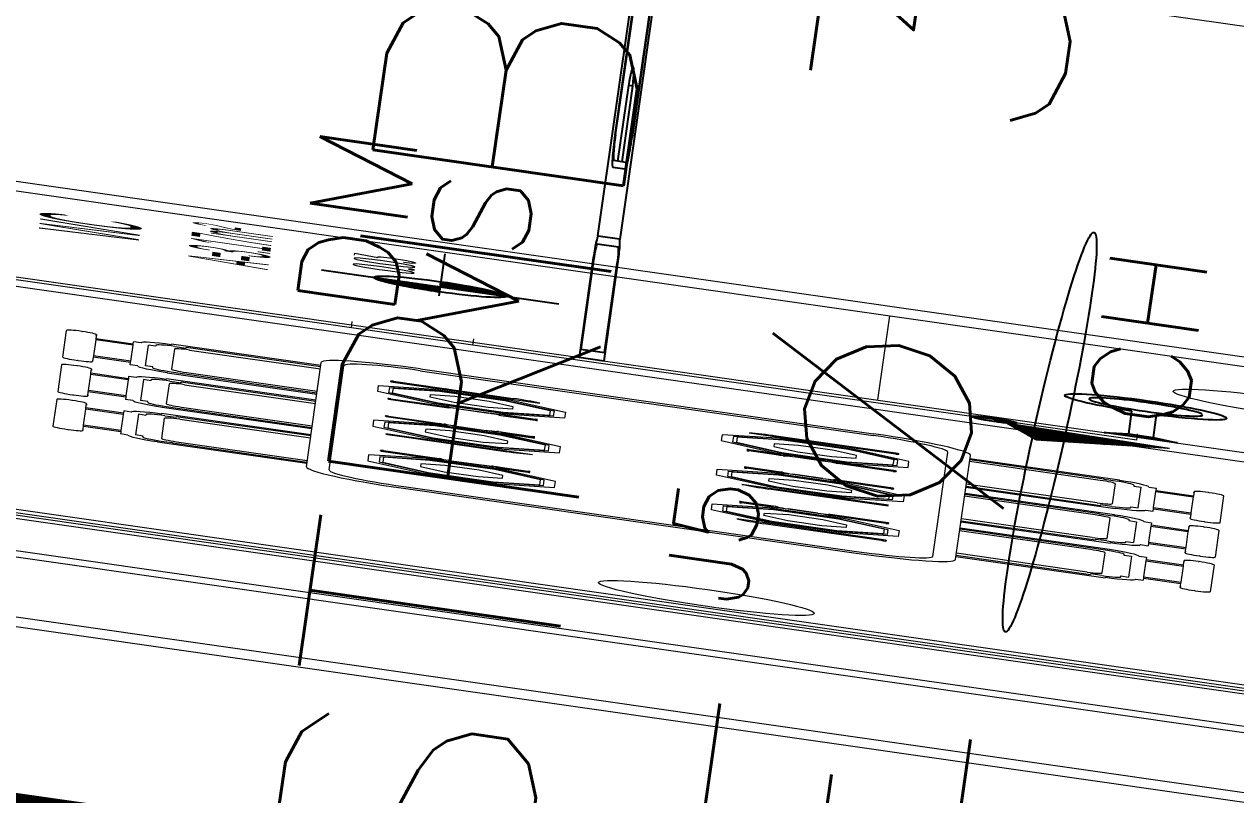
# Model space of a CAD drawing. Header units: millimetres. Extents: x -361192058 to 101130107379, y -14071650034 to 19218552450.
# Drawn here: x -125924.8 to -125836.9, y 39366.4 to 39422.3 of the extents above; entities that cross this region are included whole.
import ezdxf
from ezdxf.enums import TextEntityAlignment as Align

# ---------------------------------------------------------------- set-up
doc = ezdxf.new("R2010")
doc.units = ezdxf.units.MM
doc.header["$LTSCALE"] = 0.5
for name, color, linetype in [('02', 2, 'Continuous'), ('APBAN', 4, 'Continuous'), ('DIVERSOS', 4, 'Continuous'), ('ESQUADRIA', 3, 'Continuous'), ('HATCH', 8, 'Continuous'), ('MOBIL-I', 251, 'Continuous'), ('parede', 2, 'Continuous'), ('PISO', 8, 'Continuous'), ('TEXTO2', 3, 'Continuous'), ('TUBULAÇÃO_HIDRÁULICA', 5, 'Continuous'), ('TXT_0', 7, 'Continuous')]:
    doc.layers.add(name, color=color, linetype=linetype)
doc.styles.add('ADITIVOCAD', font='ROMANS.shx')
doc.styles.add('COTAS', font='romans.shx')
doc.styles.add('SANSSERIF', font='sas_____.pfb', dxfattribs={"height": 1})
doc.styles.get("Standard").update_dxf_attribs({"font": 'txt.shx', "height": 0.12})

# ---------------------------------------------------------------- blocks, each defined once
blk = doc.blocks.new('ADC_CHUVEIRO')
for p, q in [((0, 0.045), (0, -0.045)), ((0.03, 0.015), (0, 0.045)), ((0.395, 0.015), (0.03, 0.015)), ((0.03, -0.015), (0.03, 0.015)), ((0, -0.045), (0.03, -0.015)), ((0.03, -0.015), (0.3953, -0.015))]:
    blk.add_line(p, q)
blk.add_circle((0.494, 0.0009), 0.07)
blk.add_arc((0.494, 0.0009), 0.1, 189.1456, 171.891)
blk = doc.blocks.new('ADC_VASO_02')
blk.add_lwpolyline([(-0.175, 0.15), (-0.175, 0.6, -0.414214), (-0.125, 0.65), (0.125, 0.65, -0.414214), (0.175, 0.6), (0.175, 0.1496)], format="xyb")
for points in [[(0.1388, 0.2754, -0.414214), (0.0988, 0.2354), (-0.0948, 0.2354, -0.414214), (-0.1348, 0.2754), (-0.1348, 0.5704, -0.414214), (-0.0948, 0.6104), (0.0988, 0.6104, -0.414214), (0.1388, 0.5704)], [(0.1303, 0.2754, -0.414214), (0.0988, 0.2439), (-0.0948, 0.2439, -0.414214), (-0.1263, 0.2754), (-0.1263, 0.5704, -0.414214), (-0.0948, 0.6019), (0.0988, 0.6019, -0.414214), (0.1303, 0.5704)], [(-0.17, 0.15, 0.414214), (-0.2, 0.12), (-0.2, 0), (0.2, 0), (0.2, 0.12, 0.414214), (0.17, 0.15)], [(-0.17, 0.14, 0.414214), (-0.19, 0.12), (-0.19, 0.01), (0.19, 0.01), (0.19, 0.12, 0.414214), (0.17, 0.14)]]:
    blk.add_lwpolyline(points, format="xyb", close=True)
blk.add_lwpolyline([(0.0363, 0.2439), (0.0363, 0.3375), (-0.0344, 0.3375), (-0.0344, 0.2439)])
blk.add_arc((0.0009, 0.3215), 0.0388, 24.3951, 155.6049)
blk = doc.blocks.new('Adc_nivelpl')
h = blk.add_hatch()
h.set_pattern_fill('_U', color=256, scale=0.005, angle=45, style=0, double=1)
h.set_pattern_definition([(45, (-5.8772514, -3.5161936), (-0.003535534, 0.003535534), []), (135, (-5.8772514, -3.5161936), (-0.003535534, -0.003535534), [])])
h.paths.add_polyline_path([(0.1954, -0.0865, 0.414214), (0.0865, -0.1954), (0.1954, -0.1954)])
h.paths.add_polyline_path([(0.1954, -0.1954), (0.1954, -0.3043, 0.414214), (0.3043, -0.1954)])
for p, q in [((0.1954, 0), (0.1954, -0.3908)), ((0.8958, -0.1954), (0, -0.1954))]:
    blk.add_line(p, q)
blk.add_circle((0.1954, -0.1954), 0.1089)
at = {"flags": 8}
blk.add_attdef('NIVEL', (0.3642, -0.1501), '', height=0.1, dxfattribs=at)
blk = doc.blocks.new('Adh_hicol0')
for radius in [0.559, 0.515]:
    blk.add_circle((0, 0), radius)
blk = doc.blocks.new('Adh_BalaoAf')
for p, q in [((0, 0), (0.65, 0)), ((1.8, 0), (1.15, 0))]:
    blk.add_line(p, q)
blk.add_circle((0.9, 0), 0.25)
blk = doc.blocks.new('APROVADO QUADRA 21.2 MBVII')
at = {"layer": 'HATCH', "lineweight": 18}
h = blk.add_hatch(dxfattribs=at)
h.set_pattern_fill('LINE,_O', color=256, scale=0.001, angle=158.4888)
h.set_pattern_definition([(158.48882318, (6219.098295, 2454.9168643), (-0.001164217631, -0.002953848728), [])])
h.paths.add_polyline_path([(3988.8572, 2271.2605), (3989.0238, 2271.0978), (3989.0586, 2271.3002)])
at = {"layer": '02', "color": 8, "lineweight": 18}
blk.add_line((3990.4773, 2273.1595), (3990.4773, 2270.8095), dxfattribs=at)
at = {"layer": '02', "lineweight": 18, "const_width": 0.1}
blk.add_lwpolyline([(3980.3687, 2239.4547), (4040.0687, 2239.4547), (4040.0687, 2282.5047), (3980.3687, 2282.5047)], close=True, dxfattribs=at)
at = {"layer": 'DIVERSOS', "color": 8, "lineweight": 18}
for p, q in [((3995.8191, 2256.0095), (3995.8191, 2278.6095)), ((3985.3273, 2270.5032), (3985.3273, 2272.5032)), ((3985.4773, 2272.5032), (3985.4773, 2270.5032))]:
    blk.add_line(p, q, dxfattribs=at)
at = {"layer": 'DIVERSOS', "lineweight": 18}
blk.add_line((3989.0586, 2271.3002), (3989.0238, 2271.0978), dxfattribs=at)
blk.add_lwpolyline([(3989.0586, 2271.3002), (3988.8572, 2271.2605), (3989.0238, 2271.0978)], dxfattribs=at)
at = {"layer": 'ESQUADRIA', "color": 8, "lineweight": 18}
for p, q in [((3985.3823, 2272.5032), (3985.3823, 2270.5032)), ((3985.4223, 2272.5032), (3985.4223, 2270.5032))]:
    blk.add_line(p, q, dxfattribs=at)
at = {"layer": 'MOBIL-I', "color": 8, "lineweight": 18}
for p, q in [((3987.3099, 2272.4335), (3987.3099, 2272.4344)), ((3987.8647, 2272.4335), (3987.8647, 2272.4344)), ((3987.9506, 2272.4335), (3987.9506, 2272.4344)), ((3986.8817, 2272.416), (3986.8633, 2272.416)), ((3986.9279, 2272.3698), (3986.9279, 2272.416)), ((3986.9464, 2272.3698), (3986.9464, 2272.416)), ((3987.2044, 2272.3698), (3987.2044, 2272.416)), ((3987.2229, 2272.3698), (3987.2229, 2272.416)), ((3987.2878, 2272.416), (3987.2693, 2272.416)), ((3987.4366, 2272.416), (3987.4181, 2272.416)), ((3987.4827, 2272.3698), (3987.4827, 2272.416)), ((3987.5012, 2272.3698), (3987.5012, 2272.416)), ((3987.7593, 2272.3698), (3987.7593, 2272.416)), ((3987.7777, 2272.3698), (3987.7777, 2272.416)), ((3987.8426, 2272.416), (3987.8242, 2272.416)), ((3987.9727, 2272.416), (3987.9911, 2272.416)), ((3988.0376, 2272.3698), (3988.0376, 2272.416)), ((3988.056, 2272.3698), (3988.056, 2272.416)), ((3988.3141, 2272.3698), (3988.3141, 2272.416)), ((3988.3325, 2272.3698), (3988.3325, 2272.416)), ((3988.3787, 2272.416), (3988.3972, 2272.416)), ((3986.9279, 2272.3698), (3986.891, 2272.3698)), ((3986.891, 2272.3606), (3986.891, 2272.3698)), ((3986.9464, 2272.3698), (3986.9279, 2272.3698)), ((3987.2044, 2272.3698), (3986.9464, 2272.3698)), ((3987.2229, 2272.3698), (3987.2044, 2272.3698)), ((3987.2598, 2272.3698), (3987.2229, 2272.3698)), ((3987.2598, 2272.3606), (3987.2598, 2272.3698)), ((3987.4827, 2272.3698), (3987.4458, 2272.3698)), ((3987.4458, 2272.3606), (3987.4458, 2272.3698)), ((3987.5012, 2272.3698), (3987.4827, 2272.3698)), ((3987.7593, 2272.3698), (3987.5012, 2272.3698)), ((3987.7777, 2272.3698), (3987.7593, 2272.3698)), ((3987.8146, 2272.3698), (3987.7777, 2272.3698)), ((3987.8146, 2272.3606), (3987.8146, 2272.3698)), ((3988.0007, 2272.3698), (3988.0376, 2272.3698)), ((3988.0007, 2272.3606), (3988.0007, 2272.3698)), ((3988.0376, 2272.3698), (3988.056, 2272.3698)), ((3988.056, 2272.3698), (3988.3141, 2272.3698)), ((3988.3141, 2272.3698), (3988.3325, 2272.3698)), ((3988.3325, 2272.3698), (3988.3695, 2272.3698)), ((3988.3695, 2272.3606), (3988.3695, 2272.3698)), ((3986.8956, 2272.3421), (3986.9095, 2272.3421)), ((3987.2414, 2272.3514), (3986.9095, 2272.3514)), ((3986.9095, 2272.3421), (3986.9095, 2272.3514)), ((3987.2414, 2272.3421), (3987.2414, 2272.3514)), ((3987.2552, 2272.3421), (3987.2414, 2272.3421)), ((3987.4504, 2272.3421), (3987.4643, 2272.3421)), ((3987.7962, 2272.3514), (3987.4643, 2272.3514)), ((3987.4643, 2272.3421), (3987.4643, 2272.3514)), ((3987.7962, 2272.3421), (3987.7962, 2272.3514)), ((3987.81, 2272.3421), (3987.7962, 2272.3421)), ((3988.0053, 2272.3421), (3988.0191, 2272.3421)), ((3988.0191, 2272.3514), (3988.351, 2272.3514)), ((3988.0191, 2272.3421), (3988.0191, 2272.3514)), ((3988.351, 2272.3421), (3988.351, 2272.3514)), ((3988.3648, 2272.3421), (3988.351, 2272.3421)), ((3986.8447, 2272.1391), (3986.8447, 2272.3237)), ((3986.8541, 2272.3237), (3986.8447, 2272.3237)), ((3986.8725, 2272.3191), (3986.8725, 2272.3052)), ((3986.9141, 2272.3191), (3987.2367, 2272.3191)), ((3987.2783, 2272.3191), (3987.2783, 2272.3052)), ((3987.2967, 2272.3237), (3987.3061, 2272.3237)), ((3987.3061, 2272.1391), (3987.3061, 2272.3237)), ((3987.3995, 2272.1391), (3987.3995, 2272.3237)), ((3987.4089, 2272.3237), (3987.3995, 2272.3237)), ((3987.4274, 2272.3191), (3987.4274, 2272.3052)), ((3987.4689, 2272.3191), (3987.7916, 2272.3191)), ((3987.8331, 2272.3191), (3987.8331, 2272.3052)), ((3987.8516, 2272.3237), (3987.861, 2272.3237)), ((3987.861, 2272.1391), (3987.861, 2272.3237)), ((3987.9543, 2272.1391), (3987.9543, 2272.3237)), ((3987.9637, 2272.3237), (3987.9543, 2272.3237)), ((3987.9822, 2272.3191), (3987.9822, 2272.3052)), ((3988.3464, 2272.3191), (3988.0237, 2272.3191)), ((3988.3879, 2272.3191), (3988.3879, 2272.3052)), ((3988.4064, 2272.3237), (3988.4158, 2272.3237)), ((3988.4158, 2272.1391), (3988.4158, 2272.3237)), ((3986.8631, 2272.1391), (3986.8631, 2272.3052)), ((3986.8725, 2272.3052), (3986.8631, 2272.3052)), ((3986.8956, 2272.3006), (3986.8956, 2272.1391)), ((3987.2552, 2272.3006), (3987.2552, 2272.1391)), ((3987.2783, 2272.3052), (3987.2877, 2272.3052)), ((3987.2877, 2272.1391), (3987.2877, 2272.3052)), ((3987.418, 2272.1391), (3987.418, 2272.3052)), ((3987.4274, 2272.3052), (3987.418, 2272.3052)), ((3987.4504, 2272.3006), (3987.4504, 2272.1391)), ((3987.81, 2272.3006), (3987.81, 2272.1391)), ((3987.8331, 2272.3052), (3987.8425, 2272.3052)), ((3987.8425, 2272.1391), (3987.8425, 2272.3052)), ((3987.9728, 2272.1391), (3987.9728, 2272.3052)), ((3987.9822, 2272.3052), (3987.9728, 2272.3052)), ((3988.0053, 2272.3006), (3988.0053, 2272.1391)), ((3988.3648, 2272.3006), (3988.3648, 2272.1391)), ((3988.3879, 2272.3052), (3988.3973, 2272.3052)), ((3988.3973, 2272.1391), (3988.3973, 2272.3052)), ((3986.7945, 2272.1391), (3988.4659, 2272.1391)), ((3986.7945, 2272.1111), (3988.4659, 2272.1111)), ((3986.9278, 2272.0485), (3986.9278, 2271.9008)), ((3986.9306, 2272.0466), (3986.9306, 2271.9839)), ((3986.9315, 2272.0522), (3986.938, 2272.0522)), ((3986.9334, 2272.0494), (3986.9361, 2272.0494)), ((3986.9389, 2272.0466), (3986.9389, 2271.9839)), ((3986.9417, 2272.0485), (3986.9417, 2271.8676)), ((3987.2066, 2272.0485), (3987.2066, 2271.9797)), ((3987.2094, 2272.0485), (3987.2094, 2271.9852)), ((3987.2103, 2272.0522), (3987.2168, 2272.0522)), ((3987.2103, 2272.0494), (3987.2168, 2272.0494)), ((3987.2177, 2272.0485), (3987.2177, 2271.9852)), ((3987.2204, 2272.0485), (3987.2204, 2271.9797)), ((3987.4827, 2272.0485), (3987.4827, 2271.9008)), ((3987.4854, 2272.0466), (3987.4854, 2271.9839)), ((3987.4937, 2272.0466), (3987.4937, 2271.9839)), ((3987.4965, 2272.0485), (3987.4965, 2271.8676)), ((3987.7614, 2272.0485), (3987.7614, 2271.9797)), ((3987.7642, 2272.0485), (3987.7642, 2271.9852)), ((3987.7651, 2272.0522), (3987.7716, 2272.0522)), ((3987.7651, 2272.0494), (3987.7716, 2272.0494)), ((3987.7725, 2272.0485), (3987.7725, 2271.9852)), ((3987.7753, 2272.0485), (3987.7753, 2271.9797)), ((3988.04, 2272.0485), (3988.04, 2271.9797)), ((3988.0428, 2272.0485), (3988.0428, 2271.9852)), ((3988.0502, 2272.0522), (3988.0437, 2272.0522)), ((3988.0502, 2272.0494), (3988.0437, 2272.0494)), ((3988.0511, 2272.0485), (3988.0511, 2271.9852)), ((3988.0539, 2272.0485), (3988.0539, 2271.9797)), ((3988.3188, 2272.0485), (3988.3188, 2271.8676)), ((3988.3216, 2272.0466), (3988.3216, 2271.9839)), ((3988.3289, 2272.0522), (3988.3225, 2272.0522)), ((3988.3271, 2272.0494), (3988.3243, 2272.0494)), ((3988.3299, 2272.0466), (3988.3299, 2271.9839)), ((3988.3326, 2272.0485), (3988.3326, 2271.9008)), ((3986.6734, 2272.0179), (3986.6734, 2271.4586)), ((3986.7013, 2272.0179), (3986.7013, 2271.4586)), ((3988.5592, 2272.0179), (3988.5592, 2271.4586)), ((3988.5871, 2272.0179), (3988.5871, 2271.4586)), ((3986.9278, 2271.9783), (3986.9417, 2271.9783)), ((3986.9334, 2271.9811), (3986.9361, 2271.9811)), ((3987.2204, 2271.9797), (3987.2066, 2271.9797)), ((3987.2121, 2271.9824), (3987.2149, 2271.9824)), ((3987.4827, 2271.9783), (3987.4965, 2271.9783)), ((3987.4882, 2271.9811), (3987.491, 2271.9811)), ((3987.7753, 2271.9797), (3987.7614, 2271.9797)), ((3987.767, 2271.9824), (3987.7697, 2271.9824)), ((3988.04, 2271.9797), (3988.0539, 2271.9797)), ((3988.0483, 2271.9824), (3988.0456, 2271.9824)), ((3988.3326, 2271.9783), (3988.3188, 2271.9783)), ((3988.3271, 2271.9811), (3988.3243, 2271.9811)), ((3987.2112, 2271.9645), (3987.2112, 2271.9276)), ((3987.2158, 2271.9645), (3987.2158, 2271.9276)), ((3987.766, 2271.9645), (3987.766, 2271.9276)), ((3987.7707, 2271.9645), (3987.7707, 2271.9276)), ((3988.0446, 2271.9645), (3988.0446, 2271.9276)), ((3988.0493, 2271.9645), (3988.0493, 2271.9276)), ((3987.2043, 2271.9125), (3987.2046, 2271.8701)), ((3987.2228, 2271.9125), (3987.2224, 2271.8701)), ((3987.7591, 2271.9125), (3987.7594, 2271.8701)), ((3987.7776, 2271.9125), (3987.7772, 2271.8701)), ((3988.0377, 2271.9125), (3988.0381, 2271.8701)), ((3988.0562, 2271.9125), (3988.0559, 2271.8701)), ((3987.2071, 2271.9067), (3987.2067, 2271.8701)), ((3987.2083, 2271.9091), (3987.2083, 2271.9091)), ((3987.2095, 2271.9067), (3987.2099, 2271.8701)), ((3987.2123, 2271.9067), (3987.212, 2271.8701)), ((3987.2135, 2271.9091), (3987.2136, 2271.9091)), ((3987.2148, 2271.9067), (3987.2151, 2271.8701)), ((3987.2175, 2271.9067), (3987.2172, 2271.8701)), ((3987.2187, 2271.9091), (3987.2188, 2271.9091)), ((3987.22, 2271.9067), (3987.2203, 2271.8701)), ((3987.7619, 2271.9067), (3987.7616, 2271.8701)), ((3987.7631, 2271.9091), (3987.7632, 2271.9091)), ((3987.7644, 2271.9067), (3987.7647, 2271.8701)), ((3987.7671, 2271.9067), (3987.7668, 2271.8701)), ((3987.7683, 2271.9091), (3987.7684, 2271.9091)), ((3987.7696, 2271.9067), (3987.7699, 2271.8701)), ((3987.7724, 2271.9067), (3987.772, 2271.8701)), ((3987.7736, 2271.9091), (3987.7736, 2271.9091)), ((3987.7748, 2271.9067), (3987.7751, 2271.8701)), ((3988.0405, 2271.9067), (3988.0402, 2271.8701)), ((3988.0417, 2271.9091), (3988.0417, 2271.9091)), ((3988.0429, 2271.9067), (3988.0433, 2271.8701)), ((3988.0457, 2271.9067), (3988.0454, 2271.8701)), ((3988.047, 2271.9091), (3988.0469, 2271.9091)), ((3988.0482, 2271.9067), (3988.0485, 2271.8701)), ((3988.0509, 2271.9067), (3988.0506, 2271.8701)), ((3988.0522, 2271.9091), (3988.0521, 2271.9091)), ((3988.0534, 2271.9067), (3988.0537, 2271.8701)), ((3987.2057, 2271.8676), (3987.2057, 2271.8676)), ((3987.2109, 2271.8676), (3987.2109, 2271.8676)), ((3987.2161, 2271.8676), (3987.2161, 2271.8676)), ((3987.2214, 2271.8676), (3987.2214, 2271.8676)), ((3987.7605, 2271.8676), (3987.7605, 2271.8676)), ((3987.7657, 2271.8676), (3987.7657, 2271.8676)), ((3987.771, 2271.8676), (3987.771, 2271.8676)), ((3987.7762, 2271.8676), (3987.7762, 2271.8676)), ((3988.0391, 2271.8676), (3988.0391, 2271.8676)), ((3988.0443, 2271.8676), (3988.0443, 2271.8676)), ((3988.0496, 2271.8676), (3988.0496, 2271.8676)), ((3988.0548, 2271.8676), (3988.0548, 2271.8676)), ((3986.9417, 2271.428), (3986.9417, 2271.6089)), ((3987.2043, 2271.564), (3987.2046, 2271.6064)), ((3987.2057, 2271.6089), (3987.2057, 2271.6089)), ((3987.2071, 2271.5698), (3987.2067, 2271.6064)), ((3987.2095, 2271.5698), (3987.2099, 2271.6064)), ((3987.2109, 2271.6089), (3987.2109, 2271.6089)), ((3987.2123, 2271.5698), (3987.212, 2271.6064)), ((3987.2148, 2271.5698), (3987.2151, 2271.6064)), ((3987.2161, 2271.6089), (3987.2161, 2271.6089)), ((3987.2175, 2271.5698), (3987.2172, 2271.6064)), ((3987.22, 2271.5698), (3987.2203, 2271.6064)), ((3987.2214, 2271.6089), (3987.2214, 2271.6089)), ((3987.2228, 2271.564), (3987.2224, 2271.6064)), ((3987.4965, 2271.428), (3987.4965, 2271.6089)), ((3987.7591, 2271.564), (3987.7594, 2271.6064)), ((3987.7605, 2271.6089), (3987.7605, 2271.6089)), ((3987.7619, 2271.5698), (3987.7616, 2271.6064)), ((3987.7644, 2271.5698), (3987.7647, 2271.6064)), ((3987.7657, 2271.6089), (3987.7657, 2271.6089)), ((3987.7671, 2271.5698), (3987.7668, 2271.6064)), ((3987.7696, 2271.5698), (3987.7699, 2271.6064)), ((3987.771, 2271.6089), (3987.771, 2271.6089)), ((3987.7724, 2271.5698), (3987.772, 2271.6064)), ((3987.7748, 2271.5698), (3987.7751, 2271.6064)), ((3987.7762, 2271.6089), (3987.7762, 2271.6089)), ((3987.7776, 2271.564), (3987.7772, 2271.6064)), ((3988.0377, 2271.564), (3988.0381, 2271.6064)), ((3988.0391, 2271.6089), (3988.0391, 2271.6089)), ((3988.0405, 2271.5698), (3988.0402, 2271.6064)), ((3988.0429, 2271.5698), (3988.0433, 2271.6064)), ((3988.0443, 2271.6089), (3988.0443, 2271.6089)), ((3988.0457, 2271.5698), (3988.0454, 2271.6064)), ((3988.0482, 2271.5698), (3988.0485, 2271.6064)), ((3988.0496, 2271.6089), (3988.0496, 2271.6089)), ((3988.0509, 2271.5698), (3988.0506, 2271.6064)), ((3988.0534, 2271.5698), (3988.0537, 2271.6064)), ((3988.0548, 2271.6089), (3988.0548, 2271.6089)), ((3988.0562, 2271.564), (3988.0559, 2271.6064)), ((3988.3188, 2271.428), (3988.3188, 2271.6089)), ((3986.9278, 2271.428), (3986.9278, 2271.5757)), ((3987.4827, 2271.428), (3987.4827, 2271.5757)), ((3988.3326, 2271.428), (3988.3326, 2271.5757)), ((3987.2083, 2271.5674), (3987.2083, 2271.5674)), ((3987.2135, 2271.5674), (3987.2136, 2271.5674)), ((3987.2187, 2271.5674), (3987.2188, 2271.5674)), ((3987.7631, 2271.5674), (3987.7632, 2271.5674)), ((3987.7683, 2271.5674), (3987.7684, 2271.5674)), ((3987.7736, 2271.5674), (3987.7736, 2271.5674)), ((3988.0417, 2271.5674), (3988.0417, 2271.5674)), ((3988.047, 2271.5674), (3988.0469, 2271.5674)), ((3988.0522, 2271.5674), (3988.0521, 2271.5674)), ((3987.2112, 2271.512), (3987.2112, 2271.5489)), ((3987.2158, 2271.512), (3987.2158, 2271.5489)), ((3987.766, 2271.512), (3987.766, 2271.5489)), ((3987.7707, 2271.512), (3987.7707, 2271.5489)), ((3988.0446, 2271.512), (3988.0446, 2271.5489)), ((3988.0493, 2271.512), (3988.0493, 2271.5489)), ((3986.9278, 2271.4982), (3986.9417, 2271.4982)), ((3987.2204, 2271.4968), (3987.2066, 2271.4968)), ((3987.2066, 2271.428), (3987.2066, 2271.4968)), ((3987.2204, 2271.428), (3987.2204, 2271.4968)), ((3987.4827, 2271.4982), (3987.4965, 2271.4982)), ((3987.7614, 2271.428), (3987.7614, 2271.4968)), ((3987.7753, 2271.4968), (3987.7614, 2271.4968)), ((3987.7753, 2271.428), (3987.7753, 2271.4968)), ((3988.04, 2271.4968), (3988.0539, 2271.4968)), ((3988.04, 2271.428), (3988.04, 2271.4968)), ((3988.0539, 2271.428), (3988.0539, 2271.4968)), ((3988.3326, 2271.4982), (3988.3188, 2271.4982)), ((3986.9306, 2271.4299), (3986.9306, 2271.4926)), ((3986.9334, 2271.4954), (3986.9361, 2271.4954)), ((3986.9389, 2271.4299), (3986.9389, 2271.4926)), ((3987.2094, 2271.428), (3987.2094, 2271.4913)), ((3987.2121, 2271.4941), (3987.2149, 2271.4941)), ((3987.2177, 2271.428), (3987.2177, 2271.4913)), ((3987.4854, 2271.4299), (3987.4854, 2271.4926)), ((3987.4882, 2271.4954), (3987.491, 2271.4954)), ((3987.4937, 2271.4299), (3987.4937, 2271.4926)), ((3987.7642, 2271.428), (3987.7642, 2271.4913)), ((3987.767, 2271.4941), (3987.7697, 2271.4941)), ((3987.7725, 2271.428), (3987.7725, 2271.4913)), ((3988.0428, 2271.428), (3988.0428, 2271.4913)), ((3988.0483, 2271.4941), (3988.0456, 2271.4941)), ((3988.0511, 2271.428), (3988.0511, 2271.4913)), ((3988.3216, 2271.4299), (3988.3216, 2271.4926)), ((3988.3271, 2271.4954), (3988.3243, 2271.4954)), ((3988.3299, 2271.4299), (3988.3299, 2271.4926)), ((3986.9315, 2271.4243), (3986.938, 2271.4243)), ((3986.9334, 2271.4271), (3986.9361, 2271.4271)), ((3987.2103, 2271.4271), (3987.2168, 2271.4271)), ((3987.2103, 2271.4243), (3987.2168, 2271.4243)), ((3987.7651, 2271.4271), (3987.7716, 2271.4271)), ((3987.7651, 2271.4243), (3987.7716, 2271.4243)), ((3988.0502, 2271.4271), (3988.0437, 2271.4271)), ((3988.0502, 2271.4243), (3988.0437, 2271.4243)), ((3988.3289, 2271.4243), (3988.3225, 2271.4243)), ((3988.3271, 2271.4271), (3988.3243, 2271.4271)), ((3986.7945, 2271.3654), (3988.4659, 2271.3654)), ((3986.7945, 2271.3374), (3988.4659, 2271.3374)), ((3986.8447, 2271.3374), (3986.8447, 2271.1528)), ((3986.8631, 2271.3374), (3986.8631, 2271.1713)), ((3986.8956, 2271.1759), (3986.8956, 2271.3374)), ((3987.2552, 2271.1759), (3987.2552, 2271.3374)), ((3987.2877, 2271.3374), (3987.2877, 2271.1713)), ((3987.3061, 2271.3374), (3987.3061, 2271.1528)), ((3987.3995, 2271.3374), (3987.3995, 2271.1528)), ((3987.418, 2271.3374), (3987.418, 2271.1713)), ((3987.4504, 2271.1759), (3987.4504, 2271.3374)), ((3987.81, 2271.1759), (3987.81, 2271.3374)), ((3987.8425, 2271.3374), (3987.8425, 2271.1713)), ((3987.861, 2271.3374), (3987.861, 2271.1528)), ((3987.9543, 2271.3374), (3987.9543, 2271.1528)), ((3987.9728, 2271.3374), (3987.9728, 2271.1713)), ((3988.0053, 2271.1759), (3988.0053, 2271.3374)), ((3988.3648, 2271.1759), (3988.3648, 2271.3374)), ((3988.3973, 2271.3374), (3988.3973, 2271.1713)), ((3988.4158, 2271.3374), (3988.4158, 2271.1528)), ((3986.8725, 2271.1713), (3986.8631, 2271.1713)), ((3986.8725, 2271.1574), (3986.8725, 2271.1713)), ((3987.2783, 2271.1713), (3987.2877, 2271.1713)), ((3987.2783, 2271.1574), (3987.2783, 2271.1713)), ((3987.4274, 2271.1713), (3987.418, 2271.1713)), ((3987.4274, 2271.1574), (3987.4274, 2271.1713)), ((3987.8331, 2271.1713), (3987.8425, 2271.1713)), ((3987.8331, 2271.1574), (3987.8331, 2271.1713)), ((3987.9822, 2271.1713), (3987.9728, 2271.1713)), ((3987.9822, 2271.1574), (3987.9822, 2271.1713)), ((3988.3879, 2271.1713), (3988.3973, 2271.1713)), ((3988.3879, 2271.1574), (3988.3879, 2271.1713)), ((3986.9141, 2271.1574), (3987.2367, 2271.1574)), ((3987.4689, 2271.1574), (3987.7916, 2271.1574)), ((3988.3464, 2271.1574), (3988.0237, 2271.1574)), ((3986.8541, 2271.1528), (3986.8447, 2271.1528)), ((3987.2967, 2271.1528), (3987.3061, 2271.1528)), ((3987.4089, 2271.1528), (3987.3995, 2271.1528)), ((3987.8516, 2271.1528), (3987.861, 2271.1528)), ((3987.9637, 2271.1528), (3987.9543, 2271.1528)), ((3988.4064, 2271.1528), (3988.4158, 2271.1528)), ((3986.8956, 2271.1344), (3986.9095, 2271.1344)), ((3986.9095, 2271.1344), (3986.9095, 2271.1251)), ((3987.2552, 2271.1344), (3987.2414, 2271.1344)), ((3987.2414, 2271.1344), (3987.2414, 2271.1251)), ((3987.4504, 2271.1344), (3987.4643, 2271.1344)), ((3987.4643, 2271.1344), (3987.4643, 2271.1251)), ((3987.7962, 2271.1344), (3987.7962, 2271.1251)), ((3987.81, 2271.1344), (3987.7962, 2271.1344)), ((3988.0053, 2271.1344), (3988.0191, 2271.1344)), ((3988.0191, 2271.1344), (3988.0191, 2271.1251)), ((3988.3648, 2271.1344), (3988.351, 2271.1344)), ((3988.351, 2271.1344), (3988.351, 2271.1251)), ((3986.891, 2271.1159), (3986.891, 2271.1067)), ((3987.2414, 2271.1251), (3986.9095, 2271.1251)), ((3987.2598, 2271.1159), (3987.2598, 2271.1067)), ((3987.4458, 2271.1159), (3987.4458, 2271.1067)), ((3987.7962, 2271.1251), (3987.4643, 2271.1251)), ((3987.8146, 2271.1159), (3987.8146, 2271.1067)), ((3988.0007, 2271.1159), (3988.0007, 2271.1067)), ((3988.0191, 2271.1251), (3988.351, 2271.1251)), ((3988.3695, 2271.1159), (3988.3695, 2271.1067)), ((3986.9279, 2271.1067), (3986.891, 2271.1067)), ((3986.9464, 2271.1067), (3986.9279, 2271.1067)), ((3986.9279, 2271.1067), (3986.9279, 2271.0605)), ((3987.2044, 2271.1067), (3986.9464, 2271.1067)), ((3986.9464, 2271.1067), (3986.9464, 2271.0605)), ((3987.2229, 2271.1067), (3987.2044, 2271.1067)), ((3987.2044, 2271.1067), (3987.2044, 2271.0605)), ((3987.2598, 2271.1067), (3987.2229, 2271.1067)), ((3987.2229, 2271.1067), (3987.2229, 2271.0605)), ((3987.4827, 2271.1067), (3987.4458, 2271.1067)), ((3987.5012, 2271.1067), (3987.4827, 2271.1067)), ((3987.4827, 2271.1067), (3987.4827, 2271.0605)), ((3987.7593, 2271.1067), (3987.5012, 2271.1067)), ((3987.5012, 2271.1067), (3987.5012, 2271.0605)), ((3987.7777, 2271.1067), (3987.7593, 2271.1067)), ((3987.7593, 2271.1067), (3987.7593, 2271.0605)), ((3987.8146, 2271.1067), (3987.7777, 2271.1067)), ((3987.7777, 2271.1067), (3987.7777, 2271.0605)), ((3988.0007, 2271.1067), (3988.0376, 2271.1067)), ((3988.0376, 2271.1067), (3988.056, 2271.1067)), ((3988.0376, 2271.1067), (3988.0376, 2271.0605)), ((3988.056, 2271.1067), (3988.3141, 2271.1067)), ((3988.056, 2271.1067), (3988.056, 2271.0605)), ((3988.3141, 2271.1067), (3988.3325, 2271.1067)), ((3988.3141, 2271.1067), (3988.3141, 2271.0605)), ((3988.3325, 2271.1067), (3988.3695, 2271.1067)), ((3988.3325, 2271.1067), (3988.3325, 2271.0605)), ((3986.8817, 2271.0605), (3986.8633, 2271.0605)), ((3987.2878, 2271.0605), (3987.2693, 2271.0605)), ((3987.4366, 2271.0605), (3987.4181, 2271.0605)), ((3987.8426, 2271.0605), (3987.8242, 2271.0605)), ((3987.9727, 2271.0605), (3987.9911, 2271.0605)), ((3988.3787, 2271.0605), (3988.3972, 2271.0605)), ((3987.3099, 2271.043), (3987.3099, 2271.0421)), ((3987.8647, 2271.043), (3987.8647, 2271.0421)), ((3987.9506, 2271.043), (3987.9506, 2271.0421))]:
    blk.add_line(p, q, dxfattribs=at)
for points in [[(3987.2914, 2272.4529), (3986.8631, 2272.4529, 0.414214), (3986.8447, 2272.4344), (3986.8447, 2272.4335, 0.414214), (3986.8622, 2272.416), (3986.9279, 2272.416, 0.414214)], [(3987.3099, 2272.4344, 0.414214), (3987.2914, 2272.4529, 0.414214)], [(3987.8463, 2272.4529), (3987.418, 2272.4529, 0.414214), (3987.3995, 2272.4344), (3987.3995, 2272.4335, 0.414214), (3987.417, 2272.416), (3987.4827, 2272.416, 0.414214)], [(3987.8647, 2272.4344, 0.414214), (3987.8463, 2272.4529, 0.414214)], [(3987.9506, 2272.4344, -0.414214), (3987.969, 2272.4529, -0.414214)], [(3987.969, 2272.4529), (3988.3973, 2272.4529, -0.414214), (3988.4158, 2272.4344), (3988.4158, 2272.4335, -0.414214), (3988.3982, 2272.416), (3988.3325, 2272.416, -0.414214)], [(3987.2229, 2272.416), (3987.2923, 2272.416, 0.414214), (3987.3099, 2272.4335)], [(3987.7777, 2272.416), (3987.8472, 2272.416, 0.414214), (3987.8647, 2272.4335)], [(3988.0376, 2272.416), (3987.9681, 2272.416, -0.414214), (3987.9506, 2272.4335)], [(3986.9279, 2272.416), (3986.9464, 2272.416, 0.414214)], [(3986.9464, 2272.416), (3987.2044, 2272.416, 0.414214)], [(3987.2044, 2272.416), (3987.2229, 2272.416, 0.414214)], [(3987.4827, 2272.416), (3987.5012, 2272.416, 0.414214)], [(3987.5012, 2272.416), (3987.7593, 2272.416, 0.414214)], [(3987.7593, 2272.416), (3987.7777, 2272.416, 0.414214)], [(3988.056, 2272.416), (3988.0376, 2272.416, -0.414214)], [(3988.3141, 2272.416), (3988.056, 2272.416, -0.414214)], [(3988.3325, 2272.416), (3988.3141, 2272.416, -0.414214)], [(3987.2914, 2271.0236), (3986.8631, 2271.0236, -0.414214), (3986.8447, 2271.0421), (3986.8447, 2271.043, -0.414214), (3986.8622, 2271.0605), (3986.9279, 2271.0605, -0.414214)], [(3986.9279, 2271.0605), (3986.9464, 2271.0605, -0.414214)], [(3986.9464, 2271.0605), (3987.2044, 2271.0605, -0.414214)], [(3987.2044, 2271.0605), (3987.2229, 2271.0605, -0.414214)], [(3987.2229, 2271.0605), (3987.2923, 2271.0605, -0.414214), (3987.3099, 2271.043)], [(3987.8463, 2271.0236), (3987.418, 2271.0236, -0.414214), (3987.3995, 2271.0421), (3987.3995, 2271.043, -0.414214), (3987.417, 2271.0605), (3987.4827, 2271.0605, -0.414214)], [(3987.4827, 2271.0605), (3987.5012, 2271.0605, -0.414214)], [(3987.5012, 2271.0605), (3987.7593, 2271.0605, -0.414214)], [(3987.7593, 2271.0605), (3987.7777, 2271.0605, -0.414214)], [(3987.7777, 2271.0605), (3987.8472, 2271.0605, -0.414214), (3987.8647, 2271.043)], [(3988.0376, 2271.0605), (3987.9681, 2271.0605, 0.414214), (3987.9506, 2271.043)], [(3987.969, 2271.0236), (3988.3973, 2271.0236, 0.414214), (3988.4158, 2271.0421), (3988.4158, 2271.043, 0.414214), (3988.3982, 2271.0605), (3988.3325, 2271.0605, 0.414214)], [(3988.056, 2271.0605), (3988.0376, 2271.0605, 0.414214)], [(3988.3141, 2271.0605), (3988.056, 2271.0605, 0.414214)], [(3988.3325, 2271.0605), (3988.3141, 2271.0605, 0.414214)], [(3987.3099, 2271.0421, -0.414214), (3987.2914, 2271.0236, -0.414214)], [(3987.8647, 2271.0421, -0.414214), (3987.8463, 2271.0236, -0.414214)], [(3987.9506, 2271.0421, 0.414214), (3987.969, 2271.0236, 0.414214)]]:
    blk.add_lwpolyline(points, format="xyb", dxfattribs=at)
for points in [[(3986.9602, 2271.9027), (3987.0277, 2271.8351), (3987.1233, 2271.8351), (3987.1909, 2271.9027), (3987.1909, 2271.9983), (3987.1233, 2272.0658), (3987.0277, 2272.0658), (3986.9602, 2271.9983)], [(3987.515, 2271.9027), (3987.5826, 2271.8351), (3987.6781, 2271.8351), (3987.7457, 2271.9027), (3987.7457, 2271.9983), (3987.6781, 2272.0658), (3987.5826, 2272.0658), (3987.515, 2271.9983)], [(3988.3003, 2271.9027), (3988.2327, 2271.8351), (3988.1372, 2271.8351), (3988.0696, 2271.9027), (3988.0696, 2271.9983), (3988.1372, 2272.0658), (3988.2327, 2272.0658), (3988.3003, 2271.9983)], [(3986.974, 2271.9084), (3987.0335, 2271.849), (3987.1176, 2271.849), (3987.177, 2271.9084), (3987.177, 2271.9925), (3987.1176, 2272.052), (3987.0335, 2272.052), (3986.974, 2271.9925)], [(3986.9786, 2271.9103), (3987.0354, 2271.8536), (3987.1157, 2271.8536), (3987.1724, 2271.9103), (3987.1724, 2271.9906), (3987.1157, 2272.0474), (3987.0354, 2272.0474), (3986.9786, 2271.9906)], [(3987.5288, 2271.9084), (3987.5883, 2271.849), (3987.6724, 2271.849), (3987.7319, 2271.9084), (3987.7319, 2271.9925), (3987.6724, 2272.052), (3987.5883, 2272.052), (3987.5288, 2271.9925)], [(3987.5335, 2271.9103), (3987.5902, 2271.8536), (3987.6705, 2271.8536), (3987.7273, 2271.9103), (3987.7273, 2271.9906), (3987.6705, 2272.0474), (3987.5902, 2272.0474), (3987.5335, 2271.9906)], [(3988.2865, 2271.9084), (3988.227, 2271.849), (3988.1429, 2271.849), (3988.0834, 2271.9084), (3988.0834, 2271.9925), (3988.1429, 2272.052), (3988.227, 2272.052), (3988.2865, 2271.9925)], [(3988.2818, 2271.9103), (3988.2251, 2271.8536), (3988.1448, 2271.8536), (3988.088, 2271.9103), (3988.088, 2271.9906), (3988.1448, 2272.0474), (3988.2251, 2272.0474), (3988.2818, 2271.9906)], [(3987.0248, 2271.9294), (3987.0545, 2271.8997), (3987.0966, 2271.8997), (3987.1263, 2271.9294), (3987.1263, 2271.9715), (3987.0966, 2272.0012), (3987.0545, 2272.0012), (3987.0248, 2271.9715)], [(3987.5796, 2271.9294), (3987.6093, 2271.8997), (3987.6514, 2271.8997), (3987.6811, 2271.9294), (3987.6811, 2271.9715), (3987.6514, 2272.0012), (3987.6093, 2272.0012), (3987.5796, 2271.9715)], [(3988.2357, 2271.9294), (3988.206, 2271.8997), (3988.1639, 2271.8997), (3988.1342, 2271.9294), (3988.1342, 2271.9715), (3988.1639, 2272.0012), (3988.206, 2272.0012), (3988.2357, 2271.9715)], [(3986.9602, 2271.5738), (3987.0277, 2271.6414), (3987.1233, 2271.6414), (3987.1909, 2271.5738), (3987.1909, 2271.4782), (3987.1233, 2271.4107), (3987.0277, 2271.4107), (3986.9602, 2271.4782)], [(3987.515, 2271.5738), (3987.5826, 2271.6414), (3987.6781, 2271.6414), (3987.7457, 2271.5738), (3987.7457, 2271.4782), (3987.6781, 2271.4107), (3987.5826, 2271.4107), (3987.515, 2271.4782)], [(3988.3003, 2271.5738), (3988.2327, 2271.6414), (3988.1372, 2271.6414), (3988.0696, 2271.5738), (3988.0696, 2271.4782), (3988.1372, 2271.4107), (3988.2327, 2271.4107), (3988.3003, 2271.4782)], [(3986.974, 2271.5681), (3987.0335, 2271.6275), (3987.1176, 2271.6275), (3987.177, 2271.5681), (3987.177, 2271.484), (3987.1176, 2271.4245), (3987.0335, 2271.4245), (3986.974, 2271.484)], [(3986.9786, 2271.5662), (3987.0354, 2271.6229), (3987.1157, 2271.6229), (3987.1724, 2271.5662), (3987.1724, 2271.4859), (3987.1157, 2271.4291), (3987.0354, 2271.4291), (3986.9786, 2271.4859)], [(3987.5288, 2271.5681), (3987.5883, 2271.6275), (3987.6724, 2271.6275), (3987.7319, 2271.5681), (3987.7319, 2271.484), (3987.6724, 2271.4245), (3987.5883, 2271.4245), (3987.5288, 2271.484)], [(3987.5335, 2271.5662), (3987.5902, 2271.6229), (3987.6705, 2271.6229), (3987.7273, 2271.5662), (3987.7273, 2271.4859), (3987.6705, 2271.4291), (3987.5902, 2271.4291), (3987.5335, 2271.4859)], [(3988.2865, 2271.5681), (3988.227, 2271.6275), (3988.1429, 2271.6275), (3988.0834, 2271.5681), (3988.0834, 2271.484), (3988.1429, 2271.4245), (3988.227, 2271.4245), (3988.2865, 2271.484)], [(3988.2818, 2271.5662), (3988.2251, 2271.6229), (3988.1448, 2271.6229), (3988.088, 2271.5662), (3988.088, 2271.4859), (3988.1448, 2271.4291), (3988.2251, 2271.4291), (3988.2818, 2271.4859)], [(3987.0248, 2271.547), (3987.0545, 2271.5768), (3987.0966, 2271.5768), (3987.1263, 2271.547), (3987.1263, 2271.505), (3987.0966, 2271.4753), (3987.0545, 2271.4753), (3987.0248, 2271.505)], [(3987.5796, 2271.547), (3987.6093, 2271.5768), (3987.6514, 2271.5768), (3987.6811, 2271.547), (3987.6811, 2271.505), (3987.6514, 2271.4753), (3987.6093, 2271.4753), (3987.5796, 2271.505)], [(3988.2357, 2271.547), (3988.206, 2271.5768), (3988.1639, 2271.5768), (3988.1342, 2271.547), (3988.1342, 2271.505), (3988.1639, 2271.4753), (3988.206, 2271.4753), (3988.2357, 2271.505)]]:
    blk.add_lwpolyline(points, close=True, dxfattribs=at)
for centre, radius, start, end in [((3986.891, 2272.3237), 0.0369, 90, 180), ((3987.2598, 2272.3237), 0.0369, 0, 90), ((3987.4458, 2272.3237), 0.0369, 90, 180), ((3987.8146, 2272.3237), 0.0369, 0, 90), ((3988.0007, 2272.3237), 0.0369, 90, 180), ((3988.3695, 2272.3237), 0.0369, 0, 90), ((3986.8956, 2272.3191), 0.0231, 90, 180), ((3987.2552, 2272.3191), 0.0231, 0, 90), ((3987.4504, 2272.3191), 0.0231, 90, 180), ((3987.81, 2272.3191), 0.0231, 0, 90), ((3988.0053, 2272.3191), 0.0231, 90, 180), ((3988.3648, 2272.3191), 0.0231, 0, 90), ((3986.9141, 2272.3006), 0.0185, 90, 180), ((3987.2367, 2272.3006), 0.0185, 0, 90), ((3987.4689, 2272.3006), 0.0185, 90, 180), ((3987.7916, 2272.3006), 0.0185, 0, 90), ((3988.0237, 2272.3006), 0.0185, 90, 180), ((3988.3464, 2272.3006), 0.0185, 0, 90), ((3986.7945, 2272.0179), 0.1212, 90, 180), ((3988.4659, 2272.0179), 0.1212, 0, 90), ((3986.7945, 2272.0179), 0.0932, 90, 180), ((3988.4659, 2272.0179), 0.0932, 0, 90), ((3986.9315, 2272.0485), 0.00369, 90, 180), ((3986.9334, 2272.0466), 0.00277, 90, 180), ((3986.9361, 2272.0466), 0.00277, 0, 90), ((3986.938, 2272.0485), 0.00369, 0, 90), ((3987.2103, 2272.0485), 0.00369, 90, 180), ((3987.2103, 2272.0485), 0.000923, 90, 180), ((3987.2168, 2272.0485), 0.00369, 0, 90), ((3987.2168, 2272.0485), 0.000923, 0, 90), ((3987.7651, 2272.0485), 0.00369, 90, 180), ((3987.7651, 2272.0485), 0.000923, 90, 180), ((3987.7716, 2272.0485), 0.00369, 0, 90), ((3987.7716, 2272.0485), 0.000923, 0, 90), ((3988.0437, 2272.0485), 0.00369, 90, 180), ((3988.0437, 2272.0485), 0.000923, 90, 180), ((3988.0502, 2272.0485), 0.00369, 0, 90), ((3988.0502, 2272.0485), 0.000923, 0, 90), ((3988.3225, 2272.0485), 0.00369, 90, 180), ((3988.3243, 2272.0466), 0.00277, 90, 180), ((3988.3271, 2272.0466), 0.00277, 0, 90), ((3988.3289, 2272.0485), 0.00369, 0, 90), ((3986.9334, 2271.9839), 0.00277, 180, 270), ((3986.9361, 2271.9839), 0.00277, 270, 0), ((3987.2102, 2271.9797), 0.00355, 180, 219.3605), ((3987.194, 2271.9665), 0.0173, 353.468, 39.3605), ((3987.2121, 2271.9852), 0.00277, 180, 270), ((3987.2149, 2271.9852), 0.00277, 270, 0), ((3987.233, 2271.9665), 0.0173, 140.6395, 186.532), ((3987.2169, 2271.9797), 0.00355, 320.6395, 0), ((3987.4882, 2271.9839), 0.00277, 180, 270), ((3987.491, 2271.9839), 0.00277, 270, 0), ((3987.765, 2271.9797), 0.00355, 180, 219.3605), ((3987.7489, 2271.9665), 0.0173, 353.468, 39.3605), ((3987.767, 2271.9852), 0.00277, 180, 270), ((3987.7697, 2271.9852), 0.00277, 270, 0), ((3987.7878, 2271.9665), 0.0173, 140.6395, 186.532), ((3987.7717, 2271.9797), 0.00355, 320.6395, 0), ((3988.0436, 2271.9797), 0.00355, 180, 219.3605), ((3988.0275, 2271.9665), 0.0173, 353.468, 39.3605), ((3988.0456, 2271.9852), 0.00277, 180, 270), ((3988.0483, 2271.9852), 0.00277, 270, 0), ((3988.0664, 2271.9665), 0.0173, 140.6395, 186.532), ((3988.0503, 2271.9797), 0.00355, 320.6395, 0), ((3988.3243, 2271.9839), 0.00277, 180, 270), ((3988.3271, 2271.9839), 0.00277, 270, 0), ((3987.1771, 2271.936), 0.0351, 322.6134, 346.1777), ((3987.2499, 2271.936), 0.0351, 193.8223, 217.3866), ((3987.732, 2271.936), 0.0351, 322.6134, 346.1777), ((3987.8047, 2271.936), 0.0351, 193.8223, 217.3866), ((3988.0106, 2271.936), 0.0351, 322.6134, 346.1777), ((3988.0833, 2271.936), 0.0351, 193.8223, 217.3866), ((3987.2078, 2271.9125), 0.00355, 142.6134, 180), ((3987.2192, 2271.9125), 0.00355, 0, 37.3866), ((3987.7627, 2271.9125), 0.00355, 142.6134, 180), ((3987.774, 2271.9125), 0.00355, 0, 37.3866), ((3988.0413, 2271.9125), 0.00355, 142.6134, 180), ((3988.0526, 2271.9125), 0.00355, 0, 37.3866), ((3986.9833, 2271.9044), 0.0556, 183.8032, 221.5035), ((3987.2099, 2271.9068), 0.00283, 125.0574, 182.8029), ((3987.2067, 2271.9068), 0.00283, 357.1971, 54.9426), ((3987.2151, 2271.9068), 0.00283, 125.0574, 182.8029), ((3987.2119, 2271.9068), 0.00283, 357.1971, 54.9426), ((3987.2203, 2271.9068), 0.00283, 125.0574, 182.8029), ((3987.2172, 2271.9068), 0.00283, 357.1971, 54.9426), ((3987.5382, 2271.9044), 0.0556, 183.8032, 221.5035), ((3987.7647, 2271.9068), 0.00283, 125.0574, 182.8029), ((3987.7615, 2271.9068), 0.00283, 357.1971, 54.9426), ((3987.7699, 2271.9068), 0.00283, 125.0574, 182.8029), ((3987.7668, 2271.9068), 0.00283, 357.1971, 54.9426), ((3987.7752, 2271.9068), 0.00283, 125.0574, 182.8029), ((3987.772, 2271.9068), 0.00283, 357.1971, 54.9426), ((3988.0433, 2271.9068), 0.00283, 125.0574, 182.8029), ((3988.0401, 2271.9068), 0.00283, 357.1971, 54.9426), ((3988.0485, 2271.9068), 0.00283, 125.0574, 182.8029), ((3988.0454, 2271.9068), 0.00283, 357.1971, 54.9426), ((3988.0538, 2271.9068), 0.00283, 125.0574, 182.8029), ((3988.0506, 2271.9068), 0.00283, 357.1971, 54.9426), ((3988.2771, 2271.9044), 0.0556, 318.4965, 356.1968), ((3987.2071, 2271.8697), 0.00253, 169.8701, 235.3535), ((3987.2042, 2271.8697), 0.00253, 304.6465, 10.1299), ((3987.2123, 2271.8697), 0.00252, 169.4333, 235.0763), ((3987.2095, 2271.8697), 0.00253, 304.6465, 10.1299), ((3987.2176, 2271.8697), 0.00253, 169.8701, 235.3535), ((3987.2147, 2271.8696), 0.00251, 305.2035, 11.0044), ((3987.2228, 2271.8697), 0.00253, 169.8701, 235.3535), ((3987.2199, 2271.8696), 0.00251, 305.2035, 11.0044), ((3987.7619, 2271.8697), 0.00253, 169.8701, 235.3535), ((3987.7591, 2271.8697), 0.00253, 304.6465, 10.1299), ((3987.7672, 2271.8697), 0.00252, 169.4333, 235.0763), ((3987.7643, 2271.8697), 0.00253, 304.6465, 10.1299), ((3987.7724, 2271.8697), 0.00253, 169.8701, 235.3535), ((3987.7695, 2271.8696), 0.00251, 305.2035, 11.0044), ((3987.7776, 2271.8697), 0.00253, 169.8701, 235.3535), ((3987.7748, 2271.8696), 0.00251, 305.2035, 11.0044), ((3988.0405, 2271.8696), 0.00251, 168.9956, 234.7965), ((3988.0377, 2271.8697), 0.00253, 304.6465, 10.1299), ((3988.0458, 2271.8696), 0.00251, 168.9956, 234.7965), ((3988.0429, 2271.8697), 0.00253, 304.6465, 10.1299), ((3988.051, 2271.8697), 0.00253, 169.8701, 235.3535), ((3988.0481, 2271.8697), 0.00252, 304.9237, 10.5667), ((3988.0562, 2271.8697), 0.00253, 169.8701, 235.3535), ((3988.0534, 2271.8697), 0.00253, 304.6465, 10.1299), ((3986.9833, 2271.572), 0.0556, 138.4965, 176.1968), ((3987.2071, 2271.6068), 0.00253, 124.6465, 190.1299), ((3987.2042, 2271.6068), 0.00253, 349.8701, 55.3535), ((3987.2123, 2271.6068), 0.00252, 124.9237, 190.5667), ((3987.2095, 2271.6068), 0.00253, 349.8701, 55.3535), ((3987.2176, 2271.6068), 0.00253, 124.6465, 190.1299), ((3987.2147, 2271.6069), 0.00251, 348.9956, 54.7965), ((3987.2228, 2271.6068), 0.00253, 124.6465, 190.1299), ((3987.2199, 2271.6069), 0.00251, 348.9956, 54.7965), ((3987.5382, 2271.572), 0.0556, 138.4965, 176.1968), ((3987.7619, 2271.6068), 0.00253, 124.6465, 190.1299), ((3987.7591, 2271.6068), 0.00253, 349.8701, 55.3535), ((3987.7672, 2271.6068), 0.00252, 124.9237, 190.5667), ((3987.7643, 2271.6068), 0.00253, 349.8701, 55.3535), ((3987.7724, 2271.6068), 0.00253, 124.6465, 190.1299), ((3987.7695, 2271.6069), 0.00251, 348.9956, 54.7965), ((3987.7776, 2271.6068), 0.00253, 124.6465, 190.1299), ((3987.7748, 2271.6069), 0.00251, 348.9956, 54.7965), ((3988.0405, 2271.6069), 0.00251, 125.2035, 191.0044), ((3988.0377, 2271.6068), 0.00253, 349.8701, 55.3535), ((3988.0458, 2271.6069), 0.00251, 125.2035, 191.0044), ((3988.0429, 2271.6068), 0.00253, 349.8701, 55.3535), ((3988.051, 2271.6068), 0.00253, 124.6465, 190.1299), ((3988.0481, 2271.6068), 0.00252, 349.4333, 55.0763), ((3988.0562, 2271.6068), 0.00253, 124.6465, 190.1299), ((3988.0534, 2271.6068), 0.00253, 349.8701, 55.3535), ((3988.2771, 2271.572), 0.0556, 3.8032, 41.5035), ((3987.2078, 2271.564), 0.00355, 180, 217.3866), ((3987.1771, 2271.5405), 0.0351, 13.8223, 37.3866), ((3987.2099, 2271.5697), 0.00283, 177.1971, 234.9426), ((3987.2067, 2271.5697), 0.00283, 305.0574, 2.8029), ((3987.2151, 2271.5697), 0.00283, 177.1971, 234.9426), ((3987.2119, 2271.5697), 0.00283, 305.0574, 2.8029), ((3987.2499, 2271.5405), 0.0351, 142.6134, 166.1777), ((3987.2203, 2271.5697), 0.00283, 177.1971, 234.9426), ((3987.2172, 2271.5697), 0.00283, 305.0574, 2.8029), ((3987.2192, 2271.564), 0.00355, 322.6134, 0), ((3987.7627, 2271.564), 0.00355, 180, 217.3866), ((3987.732, 2271.5405), 0.0351, 13.8223, 37.3866), ((3987.7647, 2271.5697), 0.00283, 177.1971, 234.9426), ((3987.7615, 2271.5697), 0.00283, 305.0574, 2.8029), ((3987.7699, 2271.5697), 0.00283, 177.1971, 234.9426), ((3987.7668, 2271.5697), 0.00283, 305.0574, 2.8029), ((3987.8047, 2271.5405), 0.0351, 142.6134, 166.1777), ((3987.7752, 2271.5697), 0.00283, 177.1971, 234.9426), ((3987.772, 2271.5697), 0.00283, 305.0574, 2.8029), ((3987.774, 2271.564), 0.00355, 322.6134, 0), ((3988.0413, 2271.564), 0.00355, 180, 217.3866), ((3988.0106, 2271.5405), 0.0351, 13.8223, 37.3866), ((3988.0433, 2271.5697), 0.00283, 177.1971, 234.9426), ((3988.0401, 2271.5697), 0.00283, 305.0574, 2.8029), ((3988.0485, 2271.5697), 0.00283, 177.1971, 234.9426), ((3988.0454, 2271.5697), 0.00283, 305.0574, 2.8029), ((3988.0833, 2271.5405), 0.0351, 142.6134, 166.1777), ((3988.0538, 2271.5697), 0.00283, 177.1971, 234.9426), ((3988.0506, 2271.5697), 0.00283, 305.0574, 2.8029), ((3988.0526, 2271.564), 0.00355, 322.6134, 0), ((3987.194, 2271.51), 0.0173, 320.6395, 6.532), ((3987.233, 2271.51), 0.0173, 173.468, 219.3605), ((3987.7489, 2271.51), 0.0173, 320.6395, 6.532), ((3987.7878, 2271.51), 0.0173, 173.468, 219.3605), ((3988.0275, 2271.51), 0.0173, 320.6395, 6.532), ((3988.0664, 2271.51), 0.0173, 173.468, 219.3605), ((3987.2102, 2271.4968), 0.00355, 140.6395, 180), ((3987.2169, 2271.4968), 0.00355, 0, 39.3605), ((3987.765, 2271.4968), 0.00355, 140.6395, 180), ((3987.7717, 2271.4968), 0.00355, 0, 39.3605), ((3988.0436, 2271.4968), 0.00355, 140.6395, 180), ((3988.0503, 2271.4968), 0.00355, 0, 39.3605), ((3986.9334, 2271.4926), 0.00277, 90, 180), ((3986.9361, 2271.4926), 0.00277, 0, 90), ((3987.2121, 2271.4913), 0.00277, 90, 180), ((3987.2149, 2271.4913), 0.00277, 0, 90), ((3987.4882, 2271.4926), 0.00277, 90, 180), ((3987.491, 2271.4926), 0.00277, 0, 90), ((3987.767, 2271.4913), 0.00277, 90, 180), ((3987.7697, 2271.4913), 0.00277, 0, 90), ((3988.0456, 2271.4913), 0.00277, 90, 180), ((3988.0483, 2271.4913), 0.00277, 0, 90), ((3988.3243, 2271.4926), 0.00277, 90, 180), ((3988.3271, 2271.4926), 0.00277, 0, 90), ((3986.7945, 2271.4586), 0.1212, 180, 270), ((3986.7945, 2271.4586), 0.0932, 180, 270), ((3988.4659, 2271.4586), 0.0932, 270, 0), ((3988.4659, 2271.4586), 0.1212, 270, 0), ((3986.9315, 2271.428), 0.00369, 180, 270), ((3986.9334, 2271.4299), 0.00277, 180, 270), ((3986.9361, 2271.4299), 0.00277, 270, 0), ((3986.938, 2271.428), 0.00369, 270, 0), ((3987.2103, 2271.428), 0.00369, 180, 270), ((3987.2103, 2271.428), 0.000923, 180, 270), ((3987.2168, 2271.428), 0.00369, 270, 0), ((3987.2168, 2271.428), 0.000923, 270, 0), ((3987.7651, 2271.428), 0.00369, 180, 270), ((3987.7651, 2271.428), 0.000923, 180, 270), ((3987.7716, 2271.428), 0.00369, 270, 0), ((3987.7716, 2271.428), 0.000923, 270, 0), ((3988.0437, 2271.428), 0.00369, 180, 270), ((3988.0437, 2271.428), 0.000923, 180, 270), ((3988.0502, 2271.428), 0.00369, 270, 0), ((3988.0502, 2271.428), 0.000923, 270, 0), ((3988.3225, 2271.428), 0.00369, 180, 270), ((3988.3243, 2271.4299), 0.00277, 180, 270), ((3988.3271, 2271.4299), 0.00277, 270, 0), ((3988.3289, 2271.428), 0.00369, 270, 0), ((3986.9141, 2271.1759), 0.0185, 180, 270), ((3987.2367, 2271.1759), 0.0185, 270, 0), ((3987.4689, 2271.1759), 0.0185, 180, 270), ((3987.7916, 2271.1759), 0.0185, 270, 0), ((3988.0237, 2271.1759), 0.0185, 180, 270), ((3988.3464, 2271.1759), 0.0185, 270, 0), ((3986.8956, 2271.1574), 0.0231, 180, 270), ((3987.2552, 2271.1574), 0.0231, 270, 0), ((3987.4504, 2271.1574), 0.0231, 180, 270), ((3987.81, 2271.1574), 0.0231, 270, 0), ((3988.0053, 2271.1574), 0.0231, 180, 270), ((3988.3648, 2271.1574), 0.0231, 270, 0), ((3986.891, 2271.1528), 0.0369, 180, 270), ((3987.2598, 2271.1528), 0.0369, 270, 0), ((3987.4458, 2271.1528), 0.0369, 180, 270), ((3987.8146, 2271.1528), 0.0369, 270, 0), ((3988.0007, 2271.1528), 0.0369, 180, 270), ((3988.3695, 2271.1528), 0.0369, 270, 0)]:
    blk.add_arc(centre, radius, start, end, dxfattribs=at)
at = {"layer": 'parede', "color": 8, "lineweight": 18}
for p, q in [((3983.6273, 2256.0095), (3983.6273, 2281.0095)), ((3990.6273, 2281.0095), (3990.6273, 2256.0095)), ((3983.7773, 2256.5095), (3983.7773, 2273.9595)), ((3988.9773, 2273.1595), (3988.9773, 2270.6595)), ((3989.1273, 2273.1595), (3989.1273, 2270.8095))]:
    blk.add_line(p, q, dxfattribs=at)
at = {"layer": 'PISO', "color": 8, "lineweight": 18}
for p, q in [((3984.8273, 2273.1595), (3984.8273, 2266.3595)), ((3984.7273, 2272.5595), (3984.7273, 2266.2595)), ((3990.4773, 2271.4595), (3989.1273, 2271.4595))]:
    blk.add_line(p, q, dxfattribs=at)
for centre in [(3985.6324, 2271.6323), (3989.9299, 2270.9698)]:
    blk.add_circle(centre, 0.1333, dxfattribs=at)
at = {"layer": 'TUBULAÇÃO_HIDRÁULICA', "lineweight": 18}
for p, q in [((3989.0802, 2271.1388), (3989.0802, 2272.7583)), ((3989.0802, 2272.1087), (3989.1802, 2272.1087)), ((3989.0802, 2271.9587), (3989.1802, 2271.9587)), ((3989.0802, 2271.1388), (3989.1802, 2271.1388))]:
    blk.add_line(p, q, dxfattribs=at)
at = {"layer": 'DIVERSOS', "lineweight": 18, "rotation": 225}
blk.add_blockref('Adh_BalaoAf', (3989.0774, 2271.3146), dxfattribs=at)
at = {"layer": 'MOBIL-I', "color": 8, "lineweight": 18, "rotation": 269.9999999999999}
blk.add_blockref('ADC_VASO_02', (3989.1273, 2271.8126), dxfattribs=at)
at = {"layer": 'MOBIL-I', "color": 8, "lineweight": 18, "xscale": -1, "rotation": 180}
blk.add_blockref('ADC_CHUVEIRO', (3989.1273, 2271.1345), dxfattribs=at)
at = {"layer": 'TUBULAÇÃO_HIDRÁULICA', "lineweight": 18, "xscale": 0.0500000000001819, "yscale": 0.0500000000001819, "zscale": 0.0500000000001819, "rotation": 180}
blk.add_blockref('Adh_hicol0', (3989.0774, 2271.3146), dxfattribs=at)
at = {"layer": 'TXT_0', "color": 8, "lineweight": 18}
ref = blk.add_blockref('Adc_nivelpl', (3989.7759, 2272.155), dxfattribs=dict(at, xscale=0.75, yscale=0.75, zscale=0.75))
ref.add_attrib('NIVEL', '0.03', (3990.049, 2272.0424), dxfattribs={"height": 0.075, "style": 'ADITIVOCAD', "flags": 8})
at = {"color": 0, "lineweight": 13, "flags": 8}
for p in [(4700.7247, 2280.1125), (4699.5738, 2277.8964), (4702.3546, 2276.195), (4703.6722, 2274.085), (4699.8445, 2272.2194), (4703.0488, 2270.137), (4703.0877, 2267.9803), (4700.6523, 2261.5216), (4700.7007, 2257.1593)]:
    blk.add_attdef('NIVEL', p, '', height=0.075, dxfattribs=at)
for rotation, width, p in [(90, 0.8, (4700.8205, 2275.7521)), (270, 0.6, (4703.8437, 2274.9021)), (90, 0.8, (4701.5575, 2268.5021)), (180, 0.6, (4651.1817, 2236.1931))]:
    blk.add_attdef('$PORTA', text='', height=0.09, rotation=rotation, dxfattribs=dict(at, width=width)).set_placement(p, align=Align.MIDDLE)
for p in [(4654.176, 2240.463), (4648.499, 2240.1923), (4637.8012, 2239.3845), (4633.4388, 2239.3361), (4656.3921, 2239.3121), (4652.4746, 2237.6822), (4646.4166, 2236.988), (4644.2598, 2236.9491), (4650.3646, 2236.3646)]:
    blk.add_attdef('NIVEL', p, '', height=0.075, rotation=270, dxfattribs=at)
at = {"color": 0, "lineweight": 13, "width": 0.8, "flags": 8}
for p in [(4652.0317, 2239.2163), (4644.7817, 2238.4793)]:
    blk.add_attdef('$PORTA', text='', height=0.09, dxfattribs=at).set_placement(p, align=Align.MIDDLE)
at = {"layer": 'APBAN', "lineweight": 18, "insert": (4010.5168, 2271.2883), "char_height": 0.309381, "attachment_point": 9, "style": 'COTAS'}
blk.add_mtext('DISTRIBUIÇÃO\\PGERAL DE %%C 32mm', dxfattribs=at)
at = {"layer": 'DIVERSOS', "color": 8, "lineweight": 18, "insert": (3985.5461, 2271.6848), "char_height": 0.10106, "width": 0.373078, "attachment_point": 1}
blk.add_mtext('{\\C3;J5}', dxfattribs=at)
at = {"layer": 'TEXTO2', "color": 8, "lineweight": 18, "style": 'SANSSERIF'}
blk.add_text('WC', height=0.12312, dxfattribs=at).set_placement((3989.9363, 2272.381))
at = {"layer": 'TUBULAÇÃO_HIDRÁULICA', "color": 0, "lineweight": 18, "char_height": 0.12, "width": 1.871509, "attachment_point": 1}
for s, insert in [('DM', (3989.2744, 2272.18)), ('VS', (3989.272, 2272.0307)), ('CH', (3989.2718, 2271.2029))]:
    blk.add_mtext(s, dxfattribs=dict(at, insert=insert))
at = {"layer": 'TXT_0', "color": 8, "lineweight": 18, "style": 'SANSSERIF'}
blk.add_text('A=3.17m²', height=0.0985, dxfattribs=at).set_placement((3989.7957, 2272.2198))

msp = doc.modelspace()

# ---------------------------------------------------------------- block references
at = {"layer": '02', "color": 0, "lineweight": 30, "xscale": -4.574818403918471, "yscale": -59.40450511825884, "zscale": 4.574818403918471, "rotation": 261.8606972171988}
msp.add_blockref('APROVADO QUADRA 21.2 MBVII', (5129.041, 2225.201), dxfattribs=at)

doc.saveas('drawing.dxf')
